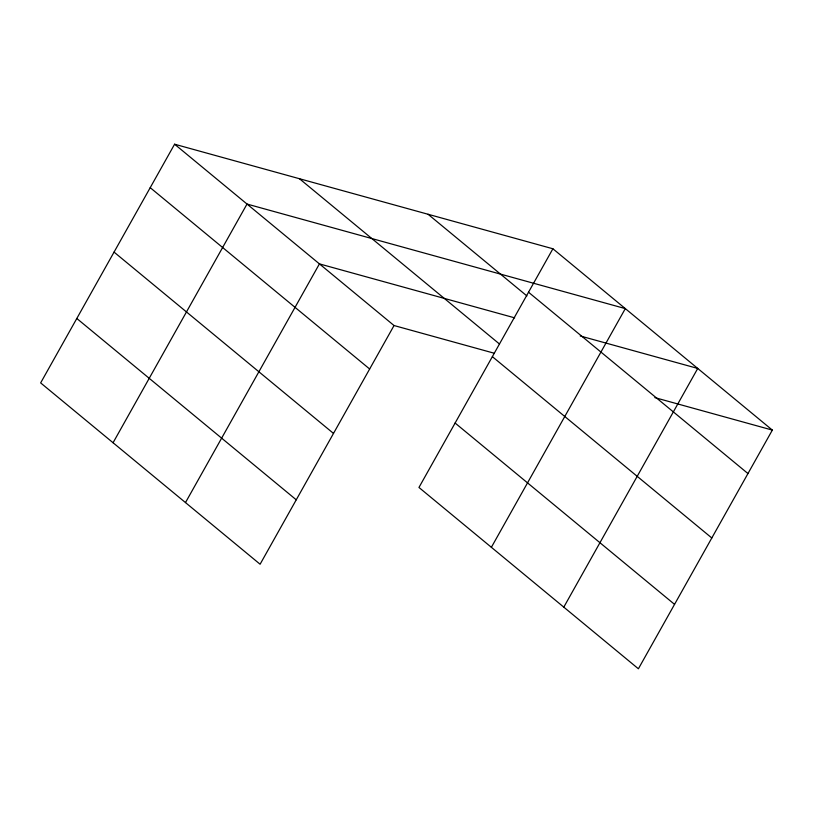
<?xml version="1.0" encoding="UTF-8"?>
<svg xmlns="http://www.w3.org/2000/svg" width="813" height="813" viewBox="0 0 813 813"><rect width="100%" height="100%" fill="white"/><g stroke="black" fill="none" stroke-linecap="round" stroke-linejoin="round"><path stroke-width="1.22" d="M552.901 248.768L418.959 487.465L638.398 668.784L772.35 430.097L552.901 248.768L174.602 144.216L40.65 382.903L260.099 564.232L394.041 325.535L494.406 353.279M113.068 442.739L247.01 204.053L625.319 308.605L491.377 547.301M185.486 502.576L319.428 263.89L514.649 317.842M563.795 607.138L697.737 368.441L580.238 335.972M654.851 397.618L772.35 430.097M528.521 292.223L747.96 473.552M428.065 214.266L526.905 295.932M299.438 178.718L499.507 344.031M492.363 356.653L711.812 537.982M174.602 144.216L394.041 325.535M455.107 423.034L674.556 604.364M150.212 187.671L369.651 369M114.054 252.101L333.503 433.42M76.808 318.483L296.247 499.802"/></g></svg>
